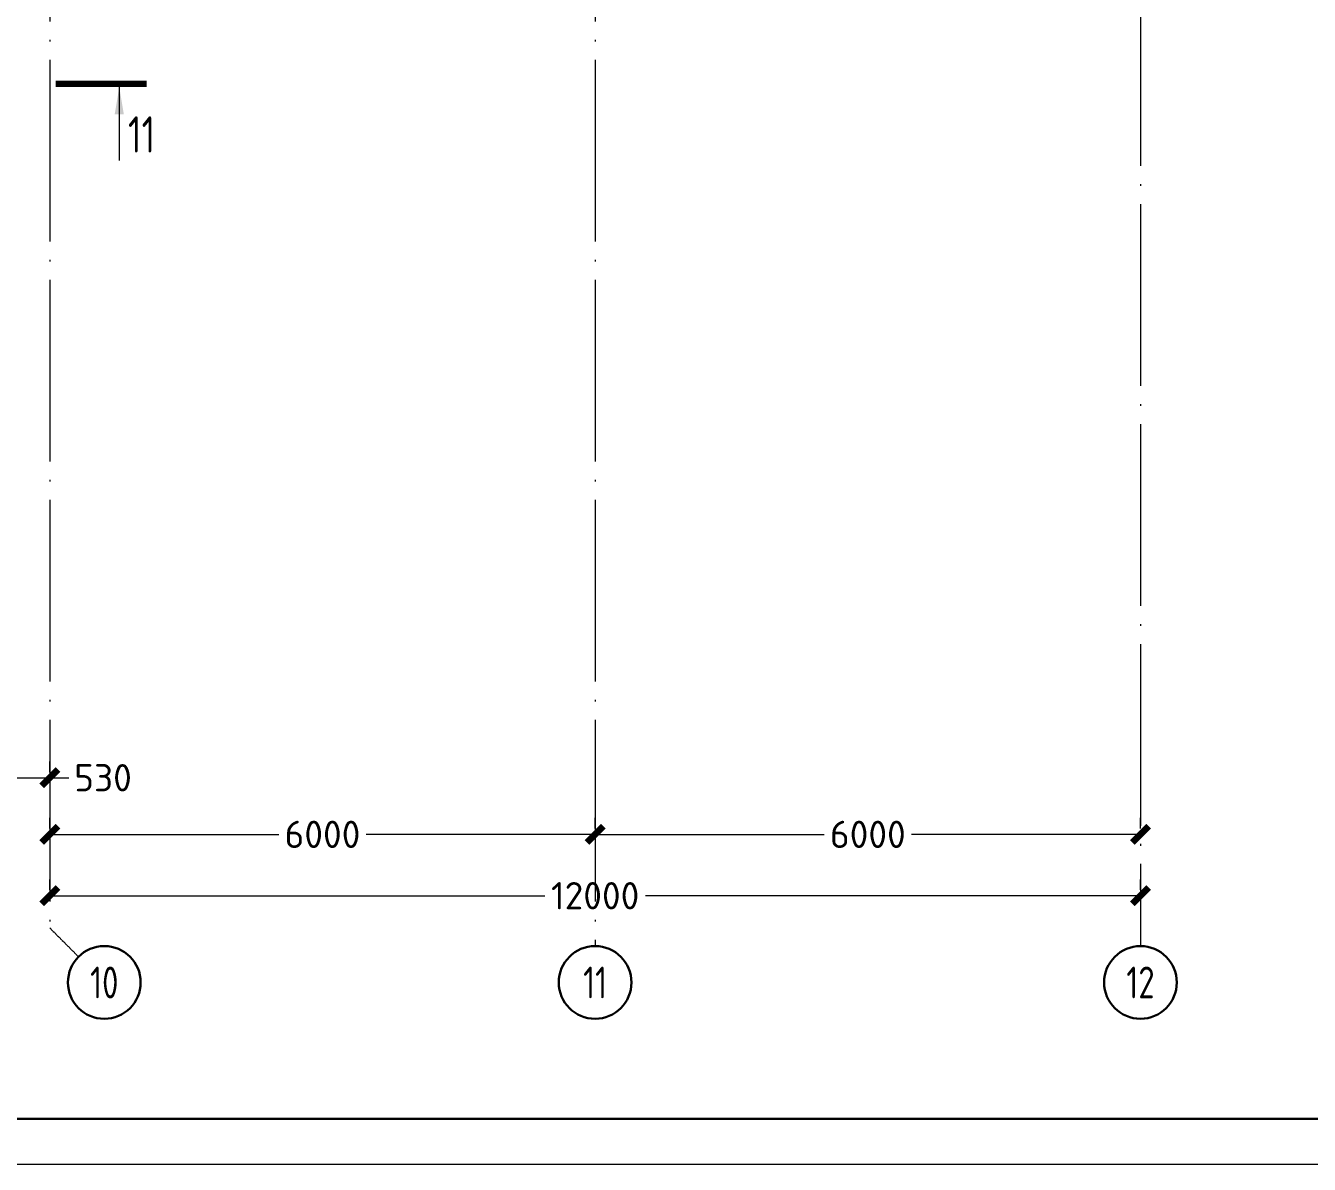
# Model space of a CAD drawing. Extents: x -965262 to 1142518, y -357520 to 71675.
# Drawn here: x 113688 to 127810, y -240088 to -227562 of the extents above; entities that cross this region are included whole.
import ezdxf

# ---------------------------------------------------------------- set-up
doc = ezdxf.new("R2010")
doc.units = 0
doc.header["$LTSCALE"] = 10
doc.linetypes.add('DOTE', pattern=[2.42, 2, -0.2, 0.02, -0.2])
doc.layers.get('0').update_dxf_attribs({"linetype": 'CONTINUOUS', "lineweight": 30})
doc.layers.get('Defpoints').update_dxf_attribs({"linetype": 'CONTINUOUS'})
doc.layers.add('DOTE', color=7, linetype='DOTE', lineweight=9)
doc.styles.add('GOST 2.304', font='isocpeur.ttf', dxfattribs={"width": 0.75, "height": 250})
doc.styles.get("Standard").update_dxf_attribs({"font": 'isocpeur.ttf', "height": 300})
doc.dimstyles.get("Standard").update_dxf_attribs({"dimscale": 100, "dimtxt": 300, "dimasz": 1.8, "dimexe": 1.8, "dimexo": 0.625, "dimgap": 0.9, "dimtad": 0, "dimdec": 0, "dimzin": 0, "dimdsep": 46, "dimtxsty": 'Standard', "dimblk": 'ARCHTICK', "dimcen": 0.9, "dimclrd": 256, "dimclre": 256, "dimclrt": 256, "dimadec": 0, "dimazin": 0, "dimtfac": 1, "dimtdec": 0, "dimtofl": 0, "dimtmove": 0, "dimatfit": 3, "dimfxl": 1, "dimtolj": 1, "dimtzin": 0, "dimlwd": 15, "dimlwe": 15, "dimarcsym": 0})

# ---------------------------------------------------------------- blocks, each defined once
blk = doc.blocks.new('_ArchTick')
at = {"color": 0, "linetype": 'ByBlock', "lineweight": 0, "const_width": 0.4}
blk.add_lwpolyline([(-0.5, -0.5), (0.5, 0.5)], dxfattribs=at)
blk = doc.blocks.new('*D1083')
at = {"lineweight": 15, "transparency": 16777216}
for p, q in [((119953, -236395), (119953, -236278)), ((125953, -236395), (125953, -236278)), ((119953, -236458), (122473, -236458)), ((125953, -236458), (123433, -236458))]:
    blk.add_line(p, q, dxfattribs=at)
at = {"layer": 'Defpoints', "color": 0, "lineweight": 15, "transparency": 16777216}
for p in [(119953, -236458), (119953, -236458), (125953, -236458)]:
    blk.add_point(p, dxfattribs=at)
at = {"lineweight": 15, "transparency": 16777216, "xscale": 180, "yscale": 180, "zscale": 180, "rotation": 180}
blk.add_blockref('_ArchTick', (119953, -236458), dxfattribs=at)
at = {"lineweight": 15, "transparency": 16777216, "xscale": 180, "yscale": 180, "zscale": 180}
blk.add_blockref('_ArchTick', (125953, -236458), dxfattribs=at)
at = {"lineweight": 15, "transparency": 16777216, "insert": (122953, -236458), "char_height": 300, "attachment_point": 5}
blk.add_mtext('\\A1;6000', dxfattribs=at)
blk = doc.blocks.new('*D1084')
at = {"lineweight": 15, "transparency": 16777216}
for p, q in [((113953, -236395), (113953, -236278)), ((119953, -236395), (119953, -236278)), ((113953, -236458), (116473, -236458)), ((119953, -236458), (117433, -236458))]:
    blk.add_line(p, q, dxfattribs=at)
at = {"layer": 'Defpoints', "color": 0, "lineweight": 15, "transparency": 16777216}
for p in [(113953, -236458), (113953, -236458), (119953, -236458)]:
    blk.add_point(p, dxfattribs=at)
at = {"lineweight": 15, "transparency": 16777216, "xscale": 180, "yscale": 180, "zscale": 180, "rotation": 180}
blk.add_blockref('_ArchTick', (113953, -236458), dxfattribs=at)
at = {"lineweight": 15, "transparency": 16777216, "xscale": 180, "yscale": 180, "zscale": 180}
blk.add_blockref('_ArchTick', (119953, -236458), dxfattribs=at)
at = {"lineweight": 15, "transparency": 16777216, "insert": (116953, -236458), "char_height": 300, "attachment_point": 5}
blk.add_mtext('\\A1;6000', dxfattribs=at)
blk = doc.blocks.new('*D1086')
at = {"lineweight": 15, "transparency": 16777216}
for p, q in [((113423, -235773), (113423, -235655)), ((113953, -235773), (113953, -235655)), ((113423, -235835), (113953, -235835)), ((113953, -235835), (114163, -235835))]:
    blk.add_line(p, q, dxfattribs=at)
at = {"layer": 'Defpoints', "color": 0, "lineweight": 15, "transparency": 16777216}
for p in [(113423, -235835), (113423, -235835), (113953, -235835)]:
    blk.add_point(p, dxfattribs=at)
at = {"lineweight": 15, "transparency": 16777216, "xscale": 180, "yscale": 180, "zscale": 180, "rotation": 180}
blk.add_blockref('_ArchTick', (113423, -235835), dxfattribs=at)
at = {"lineweight": 15, "transparency": 16777216, "xscale": 180, "yscale": 180, "zscale": 180}
blk.add_blockref('_ArchTick', (113953, -235835), dxfattribs=at)
at = {"lineweight": 15, "transparency": 16777216, "insert": (114538, -235835), "char_height": 300, "attachment_point": 5}
blk.add_mtext('\\A1;530', dxfattribs=at)
blk = doc.blocks.new('*D1088')
at = {"lineweight": 15, "transparency": 16777216}
for p, q in [((113953, -237070), (113953, -236953)), ((125953, -237070), (125953, -236953)), ((113953, -237133), (119398, -237133)), ((125953, -237133), (120508, -237133))]:
    blk.add_line(p, q, dxfattribs=at)
at = {"layer": 'Defpoints', "color": 0, "lineweight": 15, "transparency": 16777216}
for p in [(113953, -237133), (125953, -237133), (125953, -237133)]:
    blk.add_point(p, dxfattribs=at)
at = {"lineweight": 15, "transparency": 16777216, "xscale": 180, "yscale": 180, "zscale": 180, "rotation": 180}
blk.add_blockref('_ArchTick', (113953, -237133), dxfattribs=at)
at = {"lineweight": 15, "transparency": 16777216, "xscale": 180, "yscale": 180, "zscale": 180}
blk.add_blockref('_ArchTick', (125953, -237133), dxfattribs=at)
at = {"lineweight": 15, "transparency": 16777216, "insert": (119953, -237133), "char_height": 300, "attachment_point": 5}
blk.add_mtext('\\A1;12000', dxfattribs=at)

msp = doc.modelspace()

# ---------------------------------------------------------------- linework, layer by layer
at = {"color": 5, "lineweight": 15, "ltscale": 100}
msp.add_line((114717.3, -228236.7, -3006.4), (114717.3, -229046.7, -3006.4), dxfattribs=at)
at = {"lineweight": 15, "elevation": -3259.8}
msp.add_lwpolyline([(169667.6, -240087.8), (169667.6, -155987.8), (50767.6, -155987.8), (50767.6, -240087.8)], close=True, dxfattribs=at)
at = {"elevation": -3259.8}
msp.add_lwpolyline([(169167.6, -239587.8), (169167.6, -156487.8), (52767.6, -156487.8), (52767.6, -239587.8)], close=True, dxfattribs=at)
at = {"color": 5, "lineweight": 15, "ltscale": 100, "const_width": 70, "elevation": -3006.4}
msp.add_lwpolyline([(115017.3, -228201.7), (114017.3, -228201.7)], dxfattribs=at)
at = {"color": 5, "lineweight": 15, "ltscale": 100}
msp.add_solid([(114717.3, -228236.7, -3006.4), (114767.5, -228537.2, -3006.4), (114667, -228537.2, -3006.4)], dxfattribs=at)
at = {"layer": 'DOTE', "color": 7, "ltscale": 100, "extrusion": (0, -1, 0)}
for p, q in [((113952.6, -191637.3, -4711.1), (113952.6, -237487.4, -4711.1)), ((119952.6, -191637.3, -4711.1), (119952.6, -237687.4, -4711.1)), ((125952.6, -198064, -4711.1), (125952.6, -237687.4, -4711.1))]:
    msp.add_line(p, q, dxfattribs=at)
at = {"layer": 'DOTE', "color": 7}
msp.add_line((113952.6, -237487.4, -4711.1), (114269.7, -237804.6, -4711.1), dxfattribs=at)
at = {"layer": 'DOTE', "color": 7, "linetype": 'Continuous', "lineweight": 30}
for centre in [(114552.6, -238087.4, -4711.1), (119952.6, -238087.4, -4711.1), (125952.6, -238087.4, -4711.1)]:
    msp.add_circle(centre, 400, dxfattribs=at)

# ---------------------------------------------------------------- texts
at = {"color": 5, "lineweight": 15, "ltscale": 100, "style": 'GOST 2.304', "width": 0.75}
msp.add_text('11', height=400, dxfattribs=at).set_placement((114812.9, -228959.2, -3006.4))
at = {"layer": 'DOTE', "color": 7, "linetype": 'Continuous', "lineweight": 30, "ltscale": 100, "char_height": 350, "width": 800, "attachment_point": 5, "style": 'GOST 2.304'}
for s, insert in [('10', (114552.6, -238087.4, -4711.1)), ('11', (119952.6, -238087.4, -4711.1)), ('12', (125952.6, -238087.4, -4711.1))]:
    msp.add_mtext(s, dxfattribs=dict(at, insert=insert))

# ---------------------------------------------------------------- dimensions: what is measured, and where the dimension line sits
at = {"color": 7, "lineweight": 15}
dim = msp.add_linear_dim(base=(113422.6, -235835, -3259.8), p1=(113952.6, -235835, -3259.8), p2=(113422.6, -235835, -3259.8), dimstyle='Standard', dxfattribs=at)
dim.commit()
dim.dimension.update_dxf_attribs({"geometry": '*D1086', "text_midpoint": (114537.6, -235835, -3259.8), "dimtype": 160})
for base, p1, p2, picture, middle in [((113952.6, -236457.7, -3259.8), (119952.6, -236457.7, -3259.8), (113952.6, -236457.7, -3259.8), '*D1084', (116952.6, -236457.7, -3259.8)), ((119952.6, -236457.7, -3259.8), (125952.6, -236457.7, -3259.8), (119952.6, -236457.7, -3259.8), '*D1083', (122952.6, -236457.7, -3259.8)), ((125952.6, -237132.9, -3259.8), (113952.6, -237132.9, -3259.8), (125952.6, -237132.9, -3259.8), '*D1088', (119952.6, -237132.9, -3259.8))]:
    dim = msp.add_linear_dim(base=base, p1=p1, p2=p2, dimstyle='Standard', dxfattribs=at)
    dim.commit()
    dim.dimension.update_dxf_attribs({"geometry": picture, "text_midpoint": middle})

doc.saveas('drawing.dxf')
